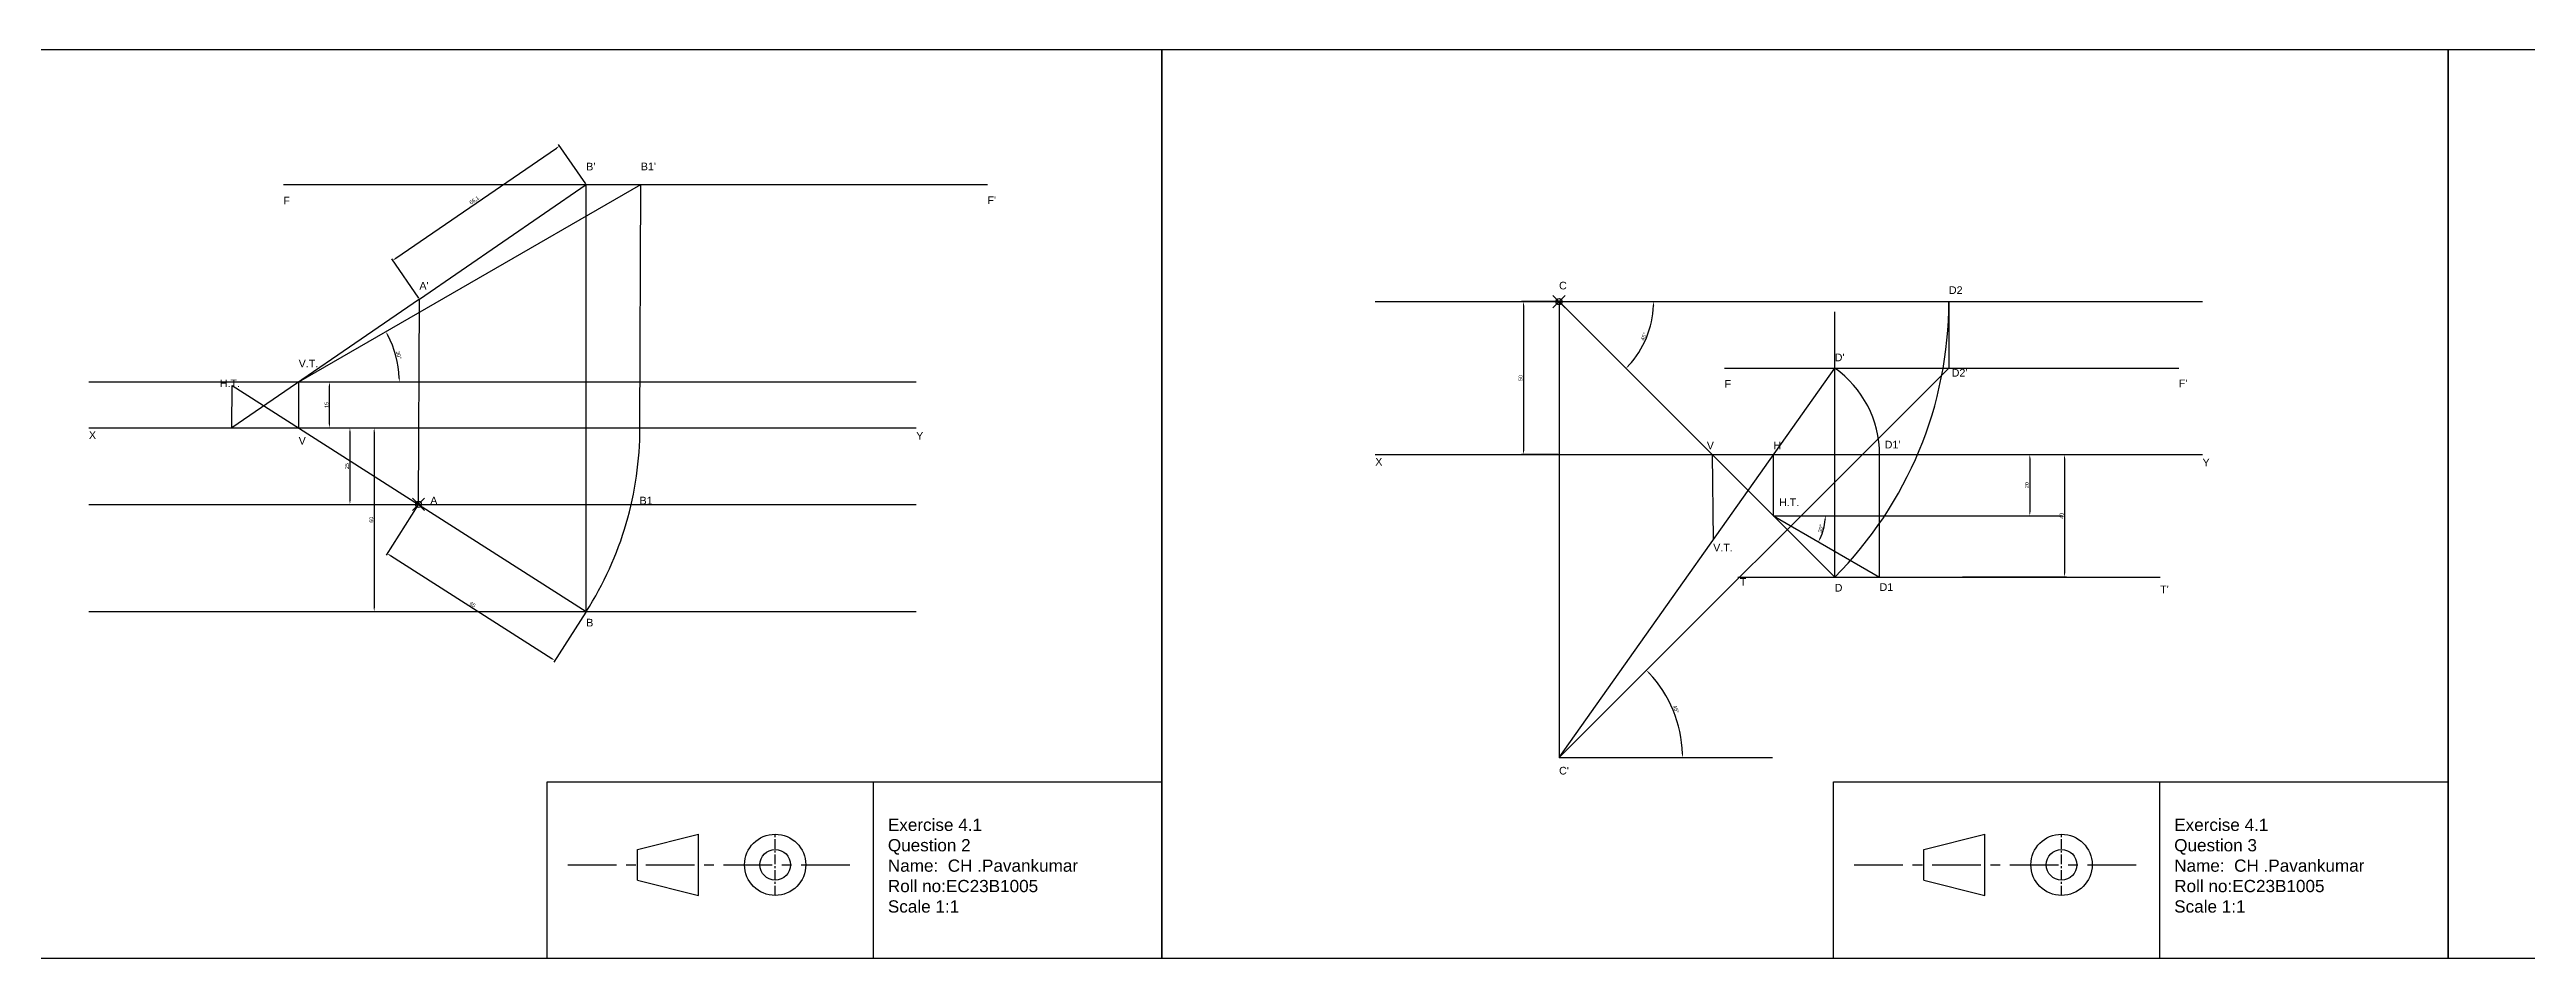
# Model space of a CAD drawing. Header units: millimetres. Extents: x 2477 to 7517, y 1798 to 2095.
# Drawn here: x 2954 to 3763, y 1798 to 2095 of the extents above; entities that cross this region are included whole.
import ezdxf

# ---------------------------------------------------------------- set-up
doc = ezdxf.new("R2010")
doc.units = ezdxf.units.MM
doc.header["$PDMODE"] = 35
doc.header["$PDSIZE"] = 2
doc.linetypes.add('CENTER', pattern=[50.8, 31.75, -6.35, 6.35, -6.35])
doc.styles.get("Standard").update_dxf_attribs({"font": 'arial.ttf'})
doc.dimstyles.new('ISO-25', dxfattribs={"dimscale": 0.5, "dimtxt": 2.5, "dimasz": 2.5, "dimexe": 1.25, "dimexo": 0.625, "dimtad": 1, "dimtxsty": 'Standard', "dimcen": 2.5, "dimadec": 0, "dimazin": 0, "dimtfac": 1, "dimtmove": 0, "dimatfit": 3, "dimfxl": 1, "dimarcsym": 0})

# ---------------------------------------------------------------- blocks, each defined once
blk = doc.blocks.new('*D10')
at = {"color": 0, "lineweight": -2, "transparency": 16777216}
for p, q in [((3035.89, 1986.72), (3046.24, 1986.72)), ((3045.62, 1972.97), (3045.62, 1985.47)), ((3035.89, 1971.72), (3046.24, 1971.72))]:
    blk.add_line(p, q, dxfattribs=at)
at = {"color": 0, "transparency": 16777216}
for points in [[(3045.41, 1985.47), (3045.82, 1985.47), (3045.62, 1986.72)], [(3045.41, 1972.97), (3045.82, 1972.97), (3045.62, 1971.72)]]:
    blk.add_solid(points, dxfattribs=at)
at = {"layer": 'Defpoints', "color": 0, "transparency": 16777216}
for p in [(3035.58, 1986.72), (3045.62, 1986.72), (3035.58, 1971.72)]:
    blk.add_point(p, dxfattribs=at)
at = {"color": 0, "transparency": 16777216, "insert": (3044.67, 1979.22), "char_height": 1.25, "attachment_point": 5, "rotation": 90}
blk.add_mtext('15', dxfattribs=at)
blk = doc.blocks.new('*D11')
at = {"color": 0, "lineweight": -2, "transparency": 16777216}
for p, q in [((3035.89, 1971.72), (3052.94, 1971.72)), ((3052.31, 1970.47), (3052.31, 1947.97)), ((3035.89, 1946.72), (3052.94, 1946.72))]:
    blk.add_line(p, q, dxfattribs=at)
at = {"color": 0, "transparency": 16777216}
for points in [[(3052.11, 1970.47), (3052.52, 1970.47), (3052.31, 1971.72)], [(3052.11, 1947.97), (3052.52, 1947.97), (3052.31, 1946.72)]]:
    blk.add_solid(points, dxfattribs=at)
at = {"layer": 'Defpoints', "color": 0, "transparency": 16777216}
for p in [(3035.58, 1971.72), (3035.58, 1946.72), (3052.31, 1946.72)]:
    blk.add_point(p, dxfattribs=at)
at = {"color": 0, "transparency": 16777216, "insert": (3051.36, 1959.22), "char_height": 1.25, "attachment_point": 5, "rotation": 90}
blk.add_mtext('25', dxfattribs=at)
blk = doc.blocks.new('*D12')
at = {"color": 0, "lineweight": -2, "transparency": 16777216}
for p, q in [((3035.89, 1971.72), (3060.86, 1971.72)), ((3060.24, 1970.47), (3060.24, 1912.97)), ((3035.89, 1911.72), (3060.86, 1911.72))]:
    blk.add_line(p, q, dxfattribs=at)
at = {"color": 0, "transparency": 16777216}
for points in [[(3060.03, 1970.47), (3060.45, 1970.47), (3060.24, 1971.72)], [(3060.03, 1912.97), (3060.45, 1912.97), (3060.24, 1911.72)]]:
    blk.add_solid(points, dxfattribs=at)
at = {"layer": 'Defpoints', "color": 0, "transparency": 16777216}
for p in [(3035.58, 1971.72), (3035.58, 1911.72), (3060.24, 1911.72)]:
    blk.add_point(p, dxfattribs=at)
at = {"color": 0, "transparency": 16777216, "insert": (3059.29, 1941.72), "char_height": 1.25, "attachment_point": 5, "rotation": 90}
blk.add_mtext('60', dxfattribs=at)
blk = doc.blocks.new('*D13')
at = {"color": 0, "lineweight": -2, "transparency": 16777216}
for p, q in [((3074.53, 1946.46), (3064.12, 1930.17)), ((3065.51, 1930.03), (3118.18, 1896.37)), ((3129.3, 1911.46), (3118.9, 1895.17))]:
    blk.add_line(p, q, dxfattribs=at)
at = {"color": 0, "transparency": 16777216}
for points in [[(3065.63, 1930.2), (3065.4, 1929.85), (3064.46, 1930.7)], [(3118.29, 1896.55), (3118.07, 1896.2), (3119.23, 1895.7)]]:
    blk.add_solid(points, dxfattribs=at)
at = {"layer": 'Defpoints', "color": 0, "transparency": 16777216}
for p in [(3074.7, 1946.72), (3129.47, 1911.72), (3119.23, 1895.7)]:
    blk.add_point(p, dxfattribs=at)
at = {"color": 0, "transparency": 16777216, "insert": (3092.36, 1914), "char_height": 1.25, "attachment_point": 5, "rotation": 327.42103}
blk.add_mtext('65', dxfattribs=at)
blk = doc.blocks.new('*D14')
at = {"color": 0, "lineweight": -2, "transparency": 16777216}
for p, q in [((3067.34, 2027.14), (3119.76, 2063.14)), ((3129.29, 2051.47), (3120.44, 2064.36)), ((3074.81, 2014.05), (3065.96, 2026.94))]:
    blk.add_line(p, q, dxfattribs=at)
at = {"color": 0, "transparency": 16777216}
for points in [[(3119.65, 2063.31), (3119.88, 2062.97), (3120.79, 2063.85)], [(3067.22, 2027.31), (3067.46, 2026.96), (3066.31, 2026.43)]]:
    blk.add_solid(points, dxfattribs=at)
at = {"layer": 'Defpoints', "color": 0, "transparency": 16777216}
for p in [(3120.79, 2063.85), (3129.47, 2051.22), (3074.99, 2013.79)]:
    blk.add_point(p, dxfattribs=at)
at = {"color": 0, "transparency": 16777216, "insert": (3092.95, 2046.02), "char_height": 1.25, "attachment_point": 5, "rotation": 34.48308}
blk.add_mtext('66,1', dxfattribs=at)
blk = doc.blocks.new('*D15')
at = {"color": 0, "lineweight": -2, "transparency": 16777216}
blk.add_arc((3035.58, 1986.72), 32.85, 2.18007, 27.81993, dxfattribs=at)
at = {"color": 0, "transparency": 16777216}
for points in [[(3064.45, 2001.96), (3064.81, 2002.16), (3064.03, 2003.15)], [(3068.61, 1987.98), (3068.2, 1987.97), (3068.43, 1986.72)]]:
    blk.add_solid(points, dxfattribs=at)
at = {"layer": 'Defpoints', "color": 0, "transparency": 16777216}
for p in [(3147.28, 2051.22), (3067.93, 1992.43), (2967.09, 1986.72), (3035.58, 1986.72), (3237.19, 1986.72)]:
    blk.add_point(p, dxfattribs=at)
at = {"color": 0, "transparency": 16777216, "insert": (3068.23, 1995.47), "char_height": 1.25, "attachment_point": 5, "rotation": 285}
blk.add_mtext('30°', dxfattribs=at)
blk = doc.blocks.new('*D17')
at = {"color": 0, "lineweight": -2, "transparency": 16777216}
for p, q in [((3585.28, 1963), (3601.43, 1963)), ((3600.8, 1961.75), (3600.8, 1944.25)), ((3585.28, 1943), (3601.43, 1943))]:
    blk.add_line(p, q, dxfattribs=at)
at = {"color": 0, "transparency": 16777216}
for points in [[(3600.6, 1961.75), (3601.01, 1961.75), (3600.8, 1963)], [(3600.6, 1944.25), (3601.01, 1944.25), (3600.8, 1943)]]:
    blk.add_solid(points, dxfattribs=at)
at = {"layer": 'Defpoints', "color": 0, "transparency": 16777216}
for p in [(3584.97, 1963), (3584.97, 1943), (3600.8, 1943)]:
    blk.add_point(p, dxfattribs=at)
at = {"color": 0, "transparency": 16777216, "insert": (3599.85, 1953), "char_height": 1.25, "attachment_point": 5, "rotation": 90}
blk.add_mtext('20', dxfattribs=at)
blk = doc.blocks.new('*D18')
at = {"color": 0, "lineweight": -2, "transparency": 16777216}
for p, q in [((3578.8, 1963), (3612.77, 1963)), ((3612.15, 1961.75), (3612.15, 1924.25)), ((3578.8, 1923), (3612.77, 1923))]:
    blk.add_line(p, q, dxfattribs=at)
at = {"color": 0, "transparency": 16777216}
for points in [[(3611.94, 1961.75), (3612.36, 1961.75), (3612.15, 1963)], [(3611.94, 1924.25), (3612.36, 1924.25), (3612.15, 1923)]]:
    blk.add_solid(points, dxfattribs=at)
at = {"layer": 'Defpoints', "color": 0, "transparency": 16777216}
for p in [(3578.49, 1963), (3578.49, 1923), (3612.15, 1923)]:
    blk.add_point(p, dxfattribs=at)
at = {"color": 0, "transparency": 16777216, "insert": (3611.2, 1943), "char_height": 1.25, "attachment_point": 5, "rotation": 90}
blk.add_mtext('40', dxfattribs=at)
blk = doc.blocks.new('*D19')
at = {"color": 0, "lineweight": -2, "transparency": 16777216}
for p, q in [((3446.79, 2013), (3434.86, 2013)), ((3435.48, 2011.75), (3435.48, 1964.25)), ((3446.79, 1963), (3434.86, 1963))]:
    blk.add_line(p, q, dxfattribs=at)
at = {"color": 0, "transparency": 16777216}
for points in [[(3435.28, 2011.75), (3435.69, 2011.75), (3435.48, 2013)], [(3435.28, 1964.25), (3435.69, 1964.25), (3435.48, 1963)]]:
    blk.add_solid(points, dxfattribs=at)
at = {"layer": 'Defpoints', "color": 0, "transparency": 16777216}
for p in [(3447.1, 2013), (3435.48, 1963), (3447.1, 1963)]:
    blk.add_point(p, dxfattribs=at)
at = {"color": 0, "transparency": 16777216, "insert": (3434.53, 1988), "char_height": 1.25, "attachment_point": 5, "rotation": 90}
blk.add_mtext('50', dxfattribs=at)
blk = doc.blocks.new('*D20')
at = {"color": 0, "lineweight": -2, "transparency": 16777216}
blk.add_arc((3447.1, 2013), 30.89, 317.31887, 357.68113, dxfattribs=at)
at = {"color": 0, "transparency": 16777216}
for points in [[(3477.75, 2011.75), (3478.17, 2011.74), (3477.99, 2013)], [(3469.96, 1991.91), (3469.66, 1992.2), (3468.94, 1991.15)]]:
    blk.add_solid(points, dxfattribs=at)
at = {"layer": 'Defpoints', "color": 0, "transparency": 16777216}
for p in [(3387.09, 2013), (3447.1, 2013), (3657.19, 2013), (3473.85, 1997.55), (3537.1, 1923)]:
    blk.add_point(p, dxfattribs=at)
at = {"color": 0, "transparency": 16777216, "insert": (3474.76, 2001.54), "char_height": 1.25, "attachment_point": 5, "rotation": 67.5}
blk.add_mtext('45°', dxfattribs=at)
blk = doc.blocks.new('*D21')
at = {"color": 0, "lineweight": -2, "transparency": 16777216}
blk.add_arc((3517.1, 1943), 16.95, 334.22557, 355.77443, dxfattribs=at)
at = {"color": 0, "transparency": 16777216}
for points in [[(3533.8, 1941.75), (3534.22, 1941.74), (3534.05, 1943)], [(3532.55, 1935.53), (3532.18, 1935.72), (3531.78, 1934.52)]]:
    blk.add_solid(points, dxfattribs=at)
at = {"layer": 'Defpoints', "color": 0, "transparency": 16777216}
for p in [(3517.1, 1943), (3517.1, 1943), (3610.85, 1943), (3533.03, 1937.2), (3551.74, 1923)]:
    blk.add_point(p, dxfattribs=at)
at = {"color": 0, "transparency": 16777216, "insert": (3532.56, 1938.85), "char_height": 1.25, "attachment_point": 5, "rotation": 75}
blk.add_mtext('30°', dxfattribs=at)
blk = doc.blocks.new('*D22')
at = {"color": 0, "lineweight": -2, "transparency": 16777216}
blk.add_arc((3447.1, 1864), 40.33, 1.77576, 43.22424, dxfattribs=at)
at = {"color": 0, "transparency": 16777216}
for points in [[(3476.34, 1891.48), (3476.64, 1891.77), (3475.62, 1892.52)], [(3487.62, 1865.25), (3487.21, 1865.25), (3487.43, 1864)]]:
    blk.add_solid(points, dxfattribs=at)
at = {"layer": 'Defpoints', "color": 0, "transparency": 16777216}
for p in [(3574.38, 1991.28), (3486.06, 1874.44), (3447.1, 1864), (3447.1, 1864), (3516.84, 1864)]:
    blk.add_point(p, dxfattribs=at)
at = {"color": 0, "transparency": 16777216, "insert": (3485.24, 1879.8), "char_height": 1.25, "attachment_point": 5, "rotation": 292.5}
blk.add_mtext('45°', dxfattribs=at)

msp = doc.modelspace()

# ---------------------------------------------------------------- linework, layer by layer
for p, q in [((3030.584, 2051.216), (3260.468, 2051.216)), ((3035.576, 1986.724), (3147.279, 2051.216)), ((3129.471, 1911.724), (3129.471, 2051.216)), ((3147.004, 1971.724), (3147.279, 2051.216)), ((3074.987, 2013.793), (3013.737, 1971.724)), ((3074.699, 1946.724), (3074.987, 2013.793)), ((3387.087, 2012.996), (3657.195, 2012.996)), ((3447.1, 2012.996), (3537.1, 1922.996)), ((3447.1, 2012.996), (3447.1, 1864.001)), ((3537.1, 1922.996), (3537.1, 2009.646)), ((3574.379, 2012.996), (3574.379, 1991.28)), ((3447.1, 1864.001), (3537.1, 1991.28)), ((3501.135, 1991.28), (3649.459, 1991.28)), ((2967.087, 1986.724), (3237.195, 1986.724)), ((3013.737, 1971.724), (3013.832, 1985.619)), ((3013.832, 1985.619), (3074.699, 1946.724)), ((3035.576, 1971.724), (3035.576, 1986.724)), ((2967.087, 1971.724), (3237.195, 1971.724)), ((3387.087, 1962.996), (3657.195, 1962.996)), ((3497.1, 1962.996), (3497.389, 1935.12)), ((3517.1, 1942.996), (3517.1, 1962.996)), ((3551.741, 1922.996), (3551.741, 1962.996)), ((2967.087, 1946.724), (3237.195, 1946.724)), ((3517.1, 1942.996), (3610.854, 1942.996)), ((3517.1, 1942.996), (3551.741, 1922.996)), ((3505.445, 1922.996), (3643.375, 1922.996)), ((2967.087, 1911.724), (3237.195, 1911.724)), ((3447.1, 1864.001), (3516.843, 1864.001)), ((3146.163, 1833.966), (3166.163, 1838.966)), ((3166.163, 1818.966), (3166.163, 1838.966)), ((3566.163, 1833.966), (3586.163, 1838.966)), ((3586.163, 1818.966), (3586.163, 1838.966)), ((3146.163, 1823.966), (3146.163, 1833.966)), ((3566.163, 1823.966), (3566.163, 1833.966)), ((3146.163, 1823.966), (3166.163, 1818.966)), ((3566.163, 1823.966), (3586.163, 1818.966))]:
    msp.add_line(p, q)
at = {"color": 3}
for p, q in [((3074.987, 2013.793), (3129.471, 2051.216)), ((3447.1, 1864.001), (3574.379, 1991.28)), ((3074.699, 1946.724), (3129.471, 1911.724))]:
    msp.add_line(p, q, dxfattribs=at)
at = {"color": 7, "true_color": 0xffffff}
for p, q in [((3223.141, 1856.042), (3223.141, 1798.349)), ((3643.141, 1856.042), (3643.141, 1798.349))]:
    msp.add_line(p, q, dxfattribs=at)
at = {"linetype": 'CENTER', "ltscale": 0.1}
for p, q in [((3191.163, 1818.966), (3191.163, 1838.966)), ((3611.163, 1818.966), (3611.163, 1838.966))]:
    msp.add_line(p, q, dxfattribs=at)
at = {"linetype": 'CENTER', "ltscale": 0.5}
for p, q in [((3123.49, 1828.966), (3217.685, 1828.966)), ((3543.49, 1828.966), (3637.685, 1828.966))]:
    msp.add_line(p, q, dxfattribs=at)
for points in [[(2897.443, 2095.349), (3317.443, 2095.349), (3317.443, 1798.349), (2897.443, 1798.349)], [(3317.443, 2095.349), (3737.443, 2095.349), (3737.443, 1798.349), (3317.443, 1798.349)], [(3737.443, 2095.349), (4157.443, 2095.349), (4157.443, 1798.349), (3737.443, 1798.349)]]:
    msp.add_lwpolyline(points, close=True)
at = {"color": 7, "true_color": 0xffffff}
for points in [[(3317.443, 1798.349), (3116.682, 1798.349), (3116.682, 1856.042), (3317.443, 1856.042)], [(3737.443, 1798.349), (3536.682, 1798.349), (3536.682, 1856.042), (3737.443, 1856.042)]]:
    msp.add_lwpolyline(points, close=True, dxfattribs=at)
for centre, radius in [((3191.163, 1828.966), 10), ((3611.163, 1828.966), 10), ((3191.163, 1828.966), 5), ((3611.163, 1828.966), 5)]:
    msp.add_circle(centre, radius)
for centre, radius, start, end in [((3447.1, 2012.996), 127.279, 315, 0), ((3517.1, 1962.996), 34.641, 0, 54.73561), ((3035.576, 1971.724), 111.429, 327.42103, 0)]:
    msp.add_arc(centre, radius, start, end)
for p in [(3447.1, 2012.996), (3074.699, 1946.724)]:
    msp.add_point(p)

# ---------------------------------------------------------------- texts
at = {"color": 7, "true_color": 0xffffff, "char_height": 2.5, "attachment_point": 1}
for s, insert in [("B'", (3129.471, 2058.342)), ("B1'", (3147.295, 2058.384)), ('F', (3030.584, 2047.213)), ("F'", (3260.468, 2047.344)), ("A'", (3075, 2019.391)), ('C', (3447.1, 2019.467)), ('D2', (3574.379, 2017.976)), ('V.T.', (3035.576, 1994.005)), ("D'", (3537.1, 1995.983)), ("D2'", (3575.297, 1990.968)), ('H.T.', (3009.836, 1987.526)), ('F', (3501.135, 1987.338)), ("F'", (3649.459, 1987.497)), ('X', (2967.087, 1970.616)), ('V', (3035.576, 1968.776)), ('Y', (3237.195, 1970.381)), ('V', (3495.34, 1967.256)), ('H', (3517.1, 1967.256)), ("D1'", (3553.422, 1967.5)), ('X', (3387.087, 1961.888)), ('Y', (3657.195, 1961.653)), ('A', (3078.537, 1949.224)), ('B1', (3146.89, 1949.224)), ('H.T.', (3518.922, 1948.651)), ('V.T.', (3497.428, 1933.863)), ('T', (3506.095, 1922.618)), ('D', (3537.1, 1920.737)), ('D1', (3551.741, 1920.955)), ("T'", (3643.375, 1920.209)), ('B', (3129.471, 1909.339)), ("C'", (3447.1, 1860.971))]:
    msp.add_mtext_dynamic_manual_height_columns(s, width=4.42811, gutter_width=39.618, heights=[0], dxfattribs=dict(at, insert=insert))
at = {"color": 6, "char_height": 4, "attachment_point": 1}
for s, insert in [('{\\C256;\\c16777215;Exercise 4.1^JQuestion 2\\PName:  CH .Pavankumar \\PRoll no:EC23B1005\\PScale 1:1}', (3227.951, 1844.028)), ('{\\C256;\\c16777215;Exercise 4.1^JQuestion 3\\PName:  CH .Pavankumar \\PRoll no:EC23B1005\\PScale 1:1}', (3647.951, 1844.028))]:
    msp.add_mtext_dynamic_manual_height_columns(s, width=90.33607, gutter_width=12.5, heights=[35.907], dxfattribs=dict(at, insert=insert))

# ---------------------------------------------------------------- dimensions: what is measured, and where the dimension line sits
at = {"color": 7, "true_color": 0xffffff}
for p1, p2, distance, picture, middle in [((3074.987, 2013.793), (3129.471, 2051.216), 15.327, '*D14', (3092.949, 2046.015)), ((3447.1, 2012.996), (3447.1, 1962.996), -11.617, '*D19', (3434.533, 1987.996)), ((3035.576, 1971.724), (3035.576, 1986.724), -10.04, '*D10', (3044.665, 1979.224)), ((3035.576, 1971.724), (3035.576, 1946.724), 16.738, '*D11', (3051.363, 1959.224)), ((3035.576, 1971.724), (3035.576, 1911.724), 24.662, '*D12', (3059.287, 1941.724)), ((3578.486, 1962.996), (3578.486, 1922.996), 33.662, '*D18', (3611.197, 1942.996)), ((3584.968, 1962.996), (3584.968, 1942.996), 15.836, '*D17', (3599.854, 1952.996)), ((3074.699, 1946.724), (3129.471, 1911.724), -19.016, '*D13', (3092.358, 1914.001))]:
    dim = msp.add_aligned_dim(p1=p1, p2=p2, distance=distance, dimstyle='ISO-25', dxfattribs=at)
    dim.commit()
    dim.dimension.update_dxf_attribs({"geometry": picture, "text_midpoint": middle})
for base, line1, line2, picture, middle in [((3067.931, 1992.429), ((2967.087, 1986.724), (3237.195, 1986.724)), ((3035.576, 1986.724), (3147.279, 2051.216)), '*D15', (3068.229, 1995.473)), ((3473.85, 1997.552), ((3387.087, 2012.996), (3657.195, 2012.996)), ((3447.1, 2012.996), (3537.1, 1922.996)), '*D20', (3474.761, 2001.538)), ((3486.059, 1874.44), ((3447.1, 1864.001), (3516.843, 1864.001)), ((3447.1, 1864.001), (3574.379, 1991.28)), '*D22', (3485.239, 1879.798)), ((3533.031, 1937.197), ((3517.1, 1942.996), (3610.854, 1942.996)), ((3517.1, 1942.996), (3551.741, 1922.996)), '*D21', (3532.557, 1938.854))]:
    dim = msp.add_angular_dim_2l(base=base, line1=line1, line2=line2, dimstyle='ISO-25', dxfattribs=at)
    dim.commit()
    dim.dimension.update_dxf_attribs({"geometry": picture, "text_midpoint": middle})

doc.saveas('drawing.dxf')
